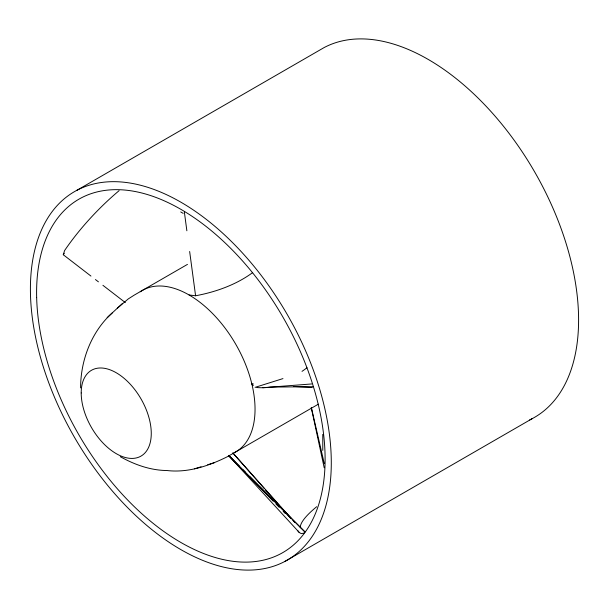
<?xml version="1.0" encoding="UTF-8"?>
<svg xmlns="http://www.w3.org/2000/svg" width="609" height="609" viewBox="0 0 609 609"><rect width="100%" height="100%" fill="white"/><g stroke="black" fill="none" stroke-linecap="round" stroke-linejoin="round"><path stroke-width="0.91" d="M80.594 387.941C80.609 360.216 91.426 331.646 112.239 312.927M90.947 276.075L63.275 254.737L64.569 250.588A114.553 41.557 -46 0 1 119.113 190.655M63.275 254.737L64.272 253.275M117.309 308.238L128.217 298.958L134.224 295.121L187.465 264.382M107.161 317.662L122.569 303.343M76.909 190.297L324.209 47.517A212.754 122.835 60 0 1 538.059 177.95A212.754 122.835 60 0 1 529.647 419.936M318.37 404.178L227.484 456.659C208.948 465.908 188.014 472.987 167.049 470.536C150.453 470.369 134.619 464.697 120.285 456.689M284.791 561.483A212.754 122.835 60 0 0 223.069 233.529A212.754 122.835 60 0 0 34.69 332.659A212.754 122.835 60 0 0 284.791 561.483L532.091 418.703M255.08 387.362L282.964 378.6M207.669 464.736L214.535 462.634M194.431 468.823L201.069 466.791M303.998 533.065L301.44 533.621A114.553 22.274 -25.7 0 1 297.892 530.766M262.753 387.72L311.755 383.952M313.041 386.692L270.525 387.103A114.553 82.124 -76.7 0 1 256.777 387.53M293.409 386.441L312.265 387.575M253.359 383.952L251.471 383.739L253.275 385.55M189.095 294.977L195.588 295.768A114.553 67.53 -1.1 0 0 252.659 272.588M180.713 211.94L183.164 213.356M95.438 279.539L98.43 281.845M102.913 285.309L125.355 302.612M229.319 456.095L239.375 466.174M242.725 469.531L245.404 472.219M249.424 476.253L305.033 532.022L228.877 455.76L273.243 501.199M275.892 503.909L279.211 507.297M283.185 511.37L285.172 513.402M228.565 455.502L299.225 532.411M291.026 518.213L232.775 452.883L264.199 488.395M292.921 520.345L294.825 522.476M265.463 489.811L279.295 505.44M280.551 506.863L283.063 509.703M285.583 512.542L290.615 518.221M311.359 407.588L324.277 463.609M311.26 407.642L324.201 467.788M184.344 211.932L186.864 230.773M189.65 251.494L195.588 295.768M322.778 434.384L322.778 450.401M140.245 291.772A93.261 53.843 60 0 1 235.34 343.545A93.261 53.843 60 0 1 234.183 452.731M300.313 527.759A112.406 21.954 -25.5 0 1 316.695 506.711M307.005 367.729A112.406 80.472 -76.6 0 1 302.018 371.353M36.662 297.618A204.007 117.788 60 0 0 256.686 561.369A204.007 117.788 60 0 0 249.21 268.668A204.007 117.788 60 0 0 36.662 297.618M81.203 392.965A49.542 28.608 60 0 0 133.752 458.341A49.542 28.608 60 0 0 133.752 388.276A49.542 28.608 60 0 0 81.203 392.965"/></g></svg>
